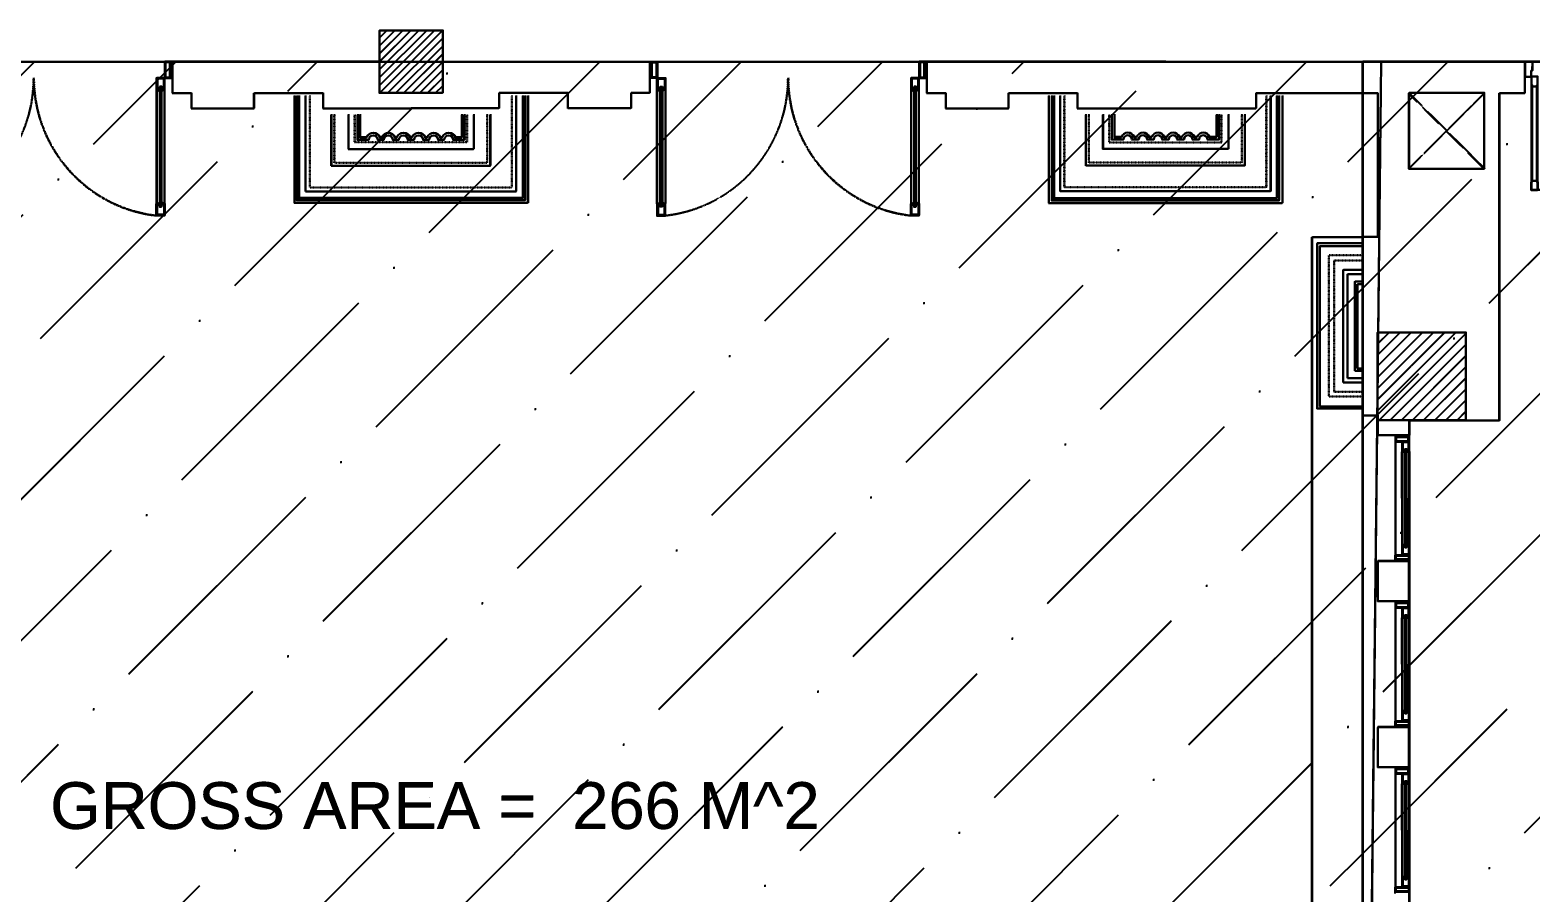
# Model space of a CAD drawing. Header units: inches. Extents: x 4821 to 127877, y 58012 to 433683.
# Drawn here: x 60515 to 72437, y 142480 to 149336 of the extents above; entities that cross this region are included whole.
import ezdxf

# ---------------------------------------------------------------- set-up
doc = ezdxf.new("R2010")
doc.units = ezdxf.units.IN
doc.header["$MEASUREMENT"] = 0
for name, pattern in [('$1$$5$HIDDEN', [0.375, 0.25, -0.125]), ('104-TYPICAL FLOOR$0$HIDDEN', [0.375, 0.25, -0.125]), ('ducT FIRST$0$New Plans (8)$0$HIDDEN', [0.375, 0.25, -0.125])]:
    doc.linetypes.add(name, pattern=pattern)
for name, color, linetype in [('$0$A-ELV', 11, 'Continuous'), ('$0$A-WAL-CMU', 7, 'Continuous'), ('$1$A-ELV', 11, 'Continuous'), ('$1$A-LIN-10', 8, 'Continuous'), ('$1$A-LIN-30', 40, 'Continuous'), ('A-ANNO-SYMB', 130, 'Continuous'), ('A-DOOR', 170, 'Continuous'), ('A-ELV', 11, 'Continuous'), ('A-FLOR-IDEN', 11, 'Continuous'), ('A-LIN-10', 8, 'Continuous'), ('A-LIN-30', 40, 'Continuous'), ('A-WAL-CMU', 7, 'Continuous'), ('A-WALL', 53, 'Continuous'), ('A-WIN', 141, 'Continuous'), ('COL FISRT$0$COL GROUND$0$Cloums$0$A-COL-HAT', 8, 'Continuous'), ('COL FISRT$0$COL GROUND$0$Cloums$0$A-COL-RFC', 210, 'Continuous'), ('ducT FIRST$0$New Plans (8)$0$A-FLOR-OVHD', 8, 'ducT FIRST$0$New Plans (8)$0$HIDDEN')]:
    doc.layers.add(name, color=color, linetype=linetype)
doc.styles.get("Standard").update_dxf_attribs({"font": 'arial.ttf'})
pattern_1 = [(45, (-1012680.099131809, -137253.604445576), (420.9495056751167, 1543.481520808761), [1984.375, -396.875, 0, -396.875])]
pattern_2 = [(45, (-1012683.499026791, -137256.5878844541), (420.9495056751167, 1543.481520808761), [1984.375, -396.875, 0, -396.875])]

# ---------------------------------------------------------------- blocks, each defined once
blk = doc.blocks.new('*U102')
for p, q in [((-94.66666666666605, 825.0000000000423), (-94.66666666666606, 71.79999999999609)), ((-55.33333333333394, 71.79999999999609), (-55.33333333333392, 825.0000000000423))]:
    blk.add_line(p, q)
blk.add_lwpolyline([(-99.99999999999999, 900.0000000000423), (-100, 0), (-50, 0), (-49.99999999999998, 900.0000000000423), (-99.99999999999999, 900.0000000000423)])
for points in [[(-49.99999999999998, 900.0000000000423), (-50.00000000000271, 835.6666666667097), (-55.33333333333392, 835.6666666667097), (-55.33333333333392, 825.0000000000423), (-94.66666666666605, 825.0000000000423), (-94.66666666666605, 835.6666666667097), (-100.0000000000027, 835.6666666667097), (-99.99999999999999, 900.0000000000423)], [(-1000.000000000024, -120), (-1000.000000000043, 0), (-950.0000000000427, 0), (-950.0000000000427, -50.00000000000045), (-940.0000000000373, -50.00000000000045), (-940.0000000000182, -120)], [(-50, -4.547473508864641e-13), (-50.00000000000273, 64.33333333333167), (-55.33333333333394, 64.33333333333167), (-55.33333333333394, 74.99999999999955), (-94.66666666666606, 74.99999999999955), (-94.66666666666606, 64.33333333333167), (-100.0000000000027, 64.33333333333167), (-100, -4.547473508864641e-13)], [(-1.909938873723149e-11, -120), (0, 0), (-50, 0), (-50, -50.00000000000045), (-60.00000000000455, -50.00000000000045), (-60.00000000002365, -120)]]:
    blk.add_lwpolyline(points, close=True)
blk.add_arc((-50, -4.547473508864641e-13), 900.0000000000427, 90, 180)
blk = doc.blocks.new('COL FISRT')
at = {"layer": 'COL FISRT$0$COL GROUND$0$Cloums$0$A-COL-HAT'}
h = blk.add_hatch(dxfattribs=at)
h.set_pattern_fill('ANSI31', color=256, scale=357.1425071368154)
h.set_pattern_definition([(45, (1138368.113744446, -1541001.925342891), (-31.56723608080089, 31.56723608080089), [])])
h.paths.add_polyline_path([(1170876.224934234, -1523747.091972317), (1171376.224444225, -1523747.091972215), (1171376.224444328, -1524247.091482206), (1170876.224934336, -1524247.091482309)])
h = blk.add_hatch(dxfattribs=at)
h.set_pattern_fill('ANSI31', color=256, scale=500)
h.set_pattern_definition([(45, (1133291.506657071, -1550303.881666417), (-44.19417382415921, 44.19417382415922), [])])
h.paths.add_polyline_path([(1178802.906924716, -1526147.091273549), (1179502.906924716, -1526147.091273406), (1179502.906924859, -1526847.091273406), (1178802.906924859, -1526847.091273549)])
at = {"layer": 'COL FISRT$0$COL GROUND$0$Cloums$0$A-COL-RFC', "linetype": 'Continuous'}
blk.add_lwpolyline([(1171376.224444328, -1524247.091482206), (1170876.224934336, -1524247.091482309), (1170876.224934234, -1523747.091972317), (1171376.224444225, -1523747.091972215)], close=True, dxfattribs=at)
at = {"layer": 'COL FISRT$0$COL GROUND$0$Cloums$0$A-COL-RFC', "linetype": 'Continuous', "elevation": -0.0004829170648008585}
blk.add_lwpolyline([(1179502.906924859, -1526847.091273406), (1178802.906924859, -1526847.091273549), (1178802.906924716, -1526147.091273549), (1179502.906924716, -1526147.091273406)], close=True, dxfattribs=at)
blk = doc.blocks.new('duct gr')
at = {"layer": 'A-WAL-CMU'}
for points, elevation in [([(1179076.852806434, -1620055.705375075), (1179674.517064756, -1620055.705439153), (1179674.517064858, -1619455.705374989), (1179074.517064756, -1619455.705374989)], 0.0004487447576415961), ([(1179076.850395648, -1622055.724447926), (1179794.514666816, -1622055.72452487), (1179794.516959082, -1619455.706633749)], 0.0004829170648008584)]:
    blk.add_lwpolyline(points, dxfattribs=dict(at, elevation=elevation))
at = {"layer": 'ducT FIRST$0$New Plans (8)$0$A-FLOR-OVHD', "elevation": 0.0004487447576415961}
for points in [[(1179074.517006641, -1620055.705439153), (1179674.517064858, -1619455.705374989)], [(1179074.517064756, -1619455.705374989), (1179674.517064756, -1620055.705439153)]]:
    blk.add_lwpolyline(points, dxfattribs=at)
blk = doc.blocks.new('1MMM')
for points in [[(1183352.583705419, -1712344.40259399, 0.5060939273056803), (1183342.994570765, -1712338.813459336), (1183342.994570765, -1712341.448866425), (1183331.68215907, -1712341.448866425), (1183331.68215907, -1712344.402593989)], [(1183352.583705419, -1712356.402593986, -0.5060939273056803), (1183342.994570765, -1712361.99172864), (1183342.994570765, -1712359.35632155), (1183331.68215907, -1712359.35632155), (1183331.68215907, -1712356.402593986)], [(1184073.405436112, -1712344.011703741, -0.5060939273056803), (1184082.994570766, -1712338.422569087), (1184082.994570766, -1712341.057976176), (1184094.306982461, -1712341.057976176), (1184094.306982461, -1712344.011703741)], [(1184073.405436112, -1712356.011703737, 0.5060939273056803), (1184082.994570766, -1712361.600838391), (1184082.994570766, -1712358.965431301), (1184094.306982461, -1712358.965431301), (1184094.306982461, -1712356.011703737)]]:
    blk.add_hatch(color=2).paths.add_polyline_path(points)
at = {"color": 2}
for p, q in [((1183212.994570765, -1712267.902593988, -0.00908231318791363), (1183222.994570765, -1712267.902593988, -0.00908231318791363)), ((1184212.994570766, -1712267.511703739, 0.0004829170648008585), (1184202.994570766, -1712267.511703739, 0.0004829170648008585)), ((1183222.994570765, -1712377.902593988, -0.00908231318791363), (1183212.994570765, -1712377.902593988, -0.00908231318791363)), ((1184202.994570766, -1712377.511703739, 0.0004829170648008585), (1184212.994570766, -1712377.511703739, 0.0004829170648008585))]:
    blk.add_line(p, q, dxfattribs=at)
for p, q in [((1184162.994570766, -1712267.511703739, 1220.525690987015), (1183262.994570765, -1712267.902593988, -0.00908231318791363)), ((1183342.994570765, -1712322.902593988, -0.00908231318791363), (1184082.994570766, -1712322.511703739, 1034.972632614875)), ((1184082.994570766, -1712377.511703739, 1034.972632614875), (1183342.994570765, -1712377.902593988, -0.00908231318791363))]:
    blk.add_line(p, q)
at = {"color": 2, "elevation": 1034.967849999749}
for points in [[(1183222.994570765, -1712267.902593988), (1183262.994570765, -1712267.902593988), (1183262.994570765, -1712377.902593988), (1183262.994570765, -1712377.902593988), (1183262.994570765, -1712377.902593988), (1183222.994570765, -1712377.902593988)], [(1184202.994570766, -1712267.511703739), (1184162.994570766, -1712267.511703739), (1184162.994570766, -1712377.511703739), (1184162.994570766, -1712377.511703739), (1184162.994570766, -1712377.511703739), (1184202.994570766, -1712377.511703739)]]:
    blk.add_lwpolyline(points, close=True, dxfattribs=at)
at = {"color": 9, "elevation": 1034.967849999749}
for points in [[(1183227.994570768, -1712272.902593991), (1183257.994570761, -1712272.902593991), (1183257.994570761, -1712372.902593984), (1183227.994570768, -1712372.902593984)], [(1184197.994570762, -1712272.511703742), (1184167.994570769, -1712272.511703742), (1184167.994570769, -1712372.511703735), (1184197.994570762, -1712372.511703735)]]:
    blk.add_lwpolyline(points, close=True, dxfattribs=at)
at = {"color": 2}
for points, elevation in [([(1183342.994570765, -1712356.402593989), (1183342.994570765, -1712377.902593988), (1183262.994570765, -1712377.902593988), (1183262.994570765, -1712322.902593988), (1183342.994570765, -1712322.902593988), (1183342.994570765, -1712344.402593989)], -0.00908231318791363), ([(1184082.994570766, -1712356.01170374), (1184082.994570766, -1712377.511703739), (1184162.994570766, -1712377.511703739), (1184162.994570766, -1712322.511703739), (1184082.994570766, -1712322.511703739), (1184082.994570766, -1712344.011703741)], 1034.972632614875)]:
    blk.add_lwpolyline(points, dxfattribs=dict(at, elevation=elevation))
at = {"color": 9}
for points, elevation in [([(1183338.494570765, -1712356.402593989), (1183338.494570765, -1712373.402593988), (1183267.494570765, -1712373.402593988), (1183267.494570765, -1712327.402593988), (1183338.494570765, -1712327.402593988), (1183338.494570765, -1712344.402593989)], -0.00908231318791363), ([(1184087.494570766, -1712356.01170374), (1184087.494570766, -1712373.011703739), (1184158.494570766, -1712373.011703739), (1184158.494570766, -1712327.011703739), (1184087.494570766, -1712327.011703739), (1184087.494570766, -1712344.011703741)], 1034.972632614875)]:
    blk.add_lwpolyline(points, dxfattribs=dict(at, elevation=elevation))
at = {"elevation": 1034.967849999749}
blk.add_lwpolyline([(1183321.68215907, -1712344.402593986), (1184104.306982461, -1712344.011703736), (1184104.306982461, -1712356.011703739), (1183321.68215907, -1712356.402593989)], close=True, dxfattribs=at)
at = {"color": 2, "elevation": 1034.967849999749}
for points in [[(1183352.583705419, -1712344.402593989, 0.5060939273054047), (1183342.994570765, -1712338.813459335), (1183342.994570765, -1712341.448866425), (1183331.68215907, -1712341.448866425), (1183331.68215907, -1712344.402593989)], [(1183352.583705419, -1712356.402593985, -0.5060939273054047), (1183342.994570765, -1712361.99172864), (1183342.994570765, -1712359.35632155), (1183331.68215907, -1712359.35632155), (1183331.68215907, -1712356.402593986)], [(1184073.405436112, -1712344.011703741, -0.5060939273054047), (1184082.994570766, -1712338.422569087), (1184082.994570766, -1712341.057976176), (1184094.306982461, -1712341.057976176), (1184094.306982461, -1712344.011703741)], [(1184073.405436112, -1712356.011703737, 0.5060939273054047), (1184082.994570766, -1712361.600838391), (1184082.994570766, -1712358.965431301), (1184094.306982461, -1712358.965431301), (1184094.306982461, -1712356.011703737)]]:
    blk.add_lwpolyline(points, format="xyb", close=True, dxfattribs=at)
blk = doc.blocks.new('$0$fggffg')
at = {"layer": '$1$A-ELV'}
for p, q in [((1450089.268541265, 602816.2192231201, -1.58059706459264e-05), (1450089.268541254, 602454.4685428614, 1.580631447743253e-05)), ((1451403.388292573, 602816.2192231199, -1.58059706459264e-05), (1451403.388292584, 602454.4685428614, 1.580631447743253e-05)), ((1451403.388292584, 602454.4685428614, 1.580631447743253e-05), (1450089.268541254, 602454.4685428614, 1.580631447743253e-05))]:
    blk.add_line(p, q, dxfattribs=at)
at = {"layer": '$1$A-ELV', "color": 39}
for p, q in [((1450298.36429818, 602663.4981785271), (1450298.36429818, 602816.2192231199)), ((1450333.338392115, 602698.4722724619), (1450333.338392115, 602816.2192231199)), ((1451159.318441717, 602698.4722724619), (1451159.318441717, 602816.2192231199)), ((1451194.292535652, 602663.4981785271), (1451194.292535652, 602816.2192231199)), ((1450298.36429818, 602663.4981785271), (1451194.292535652, 602663.4981785271)), ((1450333.338392115, 602698.4722724619), (1451159.318441717, 602698.4722724619))]:
    blk.add_line(p, q, dxfattribs=at)
at = {"layer": '$1$A-LIN-10'}
for p, q in [((1450109.840087012, 602475.0400885037, -3.77638478534893e-05), (1450109.840087012, 602816.2192231201)), ((1450109.840087012, 602475.0400884995, -3.77638478534893e-05), (1450109.840087012, 602816.2192231201)), ((1451382.816746815, 602475.0400886255, -3.77638478534893e-05), (1451382.816746815, 602816.2192231199)), ((1451382.816746815, 602475.0400885037, -3.77638478534893e-05), (1451382.816746815, 602816.2192231199)), ((1451382.816746815, 602475.0400885037, -3.77638478534893e-05), (1450109.840087012, 602475.0400884995, -3.77638478534893e-05))]:
    blk.add_line(p, q, dxfattribs=at)
at = {"layer": '$1$A-LIN-10', "linetype": '$1$$5$HIDDEN', "ltscale": 0.2}
for p, q in [((1450184.774406823, 602816.2192231201, 5.356981959707532e-05), (1450184.774406823, 602549.9082871698, 5.356981959707532e-05)), ((1450225.043969799, 602590.1778501462), (1450225.043969799, 602816.2192231199)), ((1451267.612864032, 602590.1778499446), (1451267.612864032, 602816.2192231199)), ((1451307.882427009, 602816.2192231199, 5.356981959707532e-05), (1451307.882427009, 602549.9082871698, 5.356981959707532e-05)), ((1450184.774406823, 602549.9082871674, 5.356981959707532e-05), (1451307.882427009, 602549.9082871705, 5.356981959707532e-05)), ((1451267.612864032, 602590.1778501462), (1450225.043969799, 602590.1778501518))]:
    blk.add_line(p, q, dxfattribs=at)
at = {"layer": '$1$A-LIN-30'}
for p, q in [((1450391.085342773, 602756.2192231199, -5.356981959708053e-05), (1450391.085342773, 602816.2192231199, -5.356981959708053e-05)), ((1450411.085342773, 602776.2192231199, -5.356981959708053e-05), (1450411.085342773, 602816.2192231199, -5.356981959708053e-05)), ((1450411.085342773, 602776.2192231199), (1451081.571491059, 602776.2192231199)), ((1451081.571491059, 602776.2192231199, -5.356981959708053e-05), (1451081.571491059, 602816.2192231199, -5.356981959708053e-05)), ((1451101.571491059, 602756.2192231199, -5.356981959708053e-05), (1451101.571491059, 602816.2192231199, -5.356981959708053e-05)), ((1450391.085342773, 602756.2192231199), (1451101.571491059, 602756.2192231199))]:
    blk.add_line(p, q, dxfattribs=at)
blk = doc.blocks.new('fgdf')
at = {"layer": 'A-ELV', "color": 39}
for p, q in [((-40267.08584536483, 43720.20969307527, -2.458080965474182e-09), (-40267.08584536488, 42867.07372008394)), ((-38412.24437291184, 43720.20969302978, -2.496189816453108e-09), (-38412.2433767405, 42867.03985644587)), ((-38412.24337674027, 42867.03985644331), (-40267.08584536488, 42867.07372008557))]:
    blk.add_line(p, q, dxfattribs=at)
at = {"layer": 'A-ELV'}
for p, q in [((-40176.7788427123, 42958.87124173842), (-40176.77884281092, 43720.20969312578)), ((-38504.0747654937, 42958.87124173842), (-38504.07476549361, 43720.20969302978)), ((-40176.7788427123, 42958.87124179663), (-38504.0747654937, 42958.87124180199))]:
    blk.add_line(p, q, dxfattribs=at)
at = {"layer": 'A-ELV', "ltscale": 0.4}
for p, q in [((-39971.85395498385, 43163.63295149317), (-39971.85395498385, 43570.20969302978)), ((-39838.18665033506, 43570.20969302978), (-39838.18665033506, 43297.30025613462)), ((-38842.47693600107, 43570.20969302978), (-38842.47693600107, 43297.30025613648)), ((-38708.80963135228, 43163.63295148619), (-38708.80963135228, 43570.20969302978)), ((-39838.18665033506, 43297.30025613462), (-38842.47693600107, 43297.30025613648)), ((-39971.85395498385, 43163.63295148619), (-38708.80963135228, 43163.63295148432))]:
    blk.add_line(p, q, dxfattribs=at)
at = {"layer": 'A-LIN-10', "linetype": '104-TYPICAL FLOOR$0$HIDDEN', "ltscale": 0.4}
for p, q in [((-40141.85836181277, 42992.60823407867), (-40141.85836191141, 43720.20969314962)), ((-38537.81175783858, 42992.60823408333), (-38537.81175783851, 43720.20969302978)), ((-39947.55080871002, 43187.936097767), (-39947.55080871002, 43570.20969302978)), ((-39786.5424644755, 43348.94444199429), (-39786.5424644755, 43570.20969302978)), ((-38894.12112189259, 43348.94444199429), (-38894.12112189259, 43570.20969302978)), ((-38733.11277762611, 43187.9360977599), (-38733.11277762611, 43570.20969302978)), ((-38894.12112189259, 43348.94444199429), (-39786.5424644755, 43348.94444199429)), ((-39947.55080871002, 43187.9360977599), (-38733.11277762611, 43187.93609775815)), ((-40141.85836181277, 42992.60823408333), (-38537.81175783858, 42992.60823408496))]:
    blk.add_line(p, q, dxfattribs=at)
at = {"layer": 'A-LIN-10', "color": 250}
for points in [[(-38434.95492221806, 43720.20969302978), (-38434.9539470391, 42889.75042674214), (-40244.37527506628, 42889.78429038254), (-40244.37527506623, 43720.20969309022)], [(-38452.97740475824, 43720.20969302978), (-38452.97644616805, 42907.77292587085), (-40226.35277593733, 42907.80678951149), (-40226.35277593729, 43720.20969310208)]]:
    blk.add_lwpolyline(points, dxfattribs=at)
at = {"layer": 'A-LIN-30'}
for points in [[(-39765.27721350521, 43570.20969302978), (-39765.27721287237, 43370.20969302978), (-39675.33179387913, 43370.20969302978, -0.9999999999999999), (-39605.33179387913, 43370.20969302978), (-39555.33179387913, 43370.20969302978, -0.9999999999999999), (-39485.33179387913, 43370.20969302978), (-39435.33179387913, 43370.20969302978, -0.9999999999999999), (-39365.33179387913, 43370.20969302978), (-39315.33179387913, 43370.20969302978, -0.9999999999999999), (-39245.33179387913, 43370.20969302978), (-39195.33179387913, 43370.20969302978, -0.9999999999999999), (-39125.33179387913, 43370.20969302978), (-39075.33179387913, 43370.20969302978, -0.9999999999999999), (-39005.33179387913, 43370.20969302978), (-38915.38637488612, 43370.20969302978), (-38915.38637488612, 43570.20969302978)], [(-39745.27721350521, 43570.20969309311), (-39745.2772129357, 43390.20969302978), (-39691.56654770902, 43390.20969302978, -0.6831300510674467), (-39589.09704004924, 43390.20969302978), (-39571.56654770902, 43390.20969302978, -0.6831300510674467), (-39469.09704004924, 43390.20969302978), (-39451.56654770902, 43390.20969302978, -0.6831300510674467), (-39349.09704004924, 43390.20969302978), (-39331.56654770902, 43390.20969302978, -0.6831300510674467), (-39229.09704004924, 43390.20969302978), (-39211.56654770902, 43390.20969302978, -0.6831300510674467), (-39109.09704004924, 43390.20969302978), (-39091.56654770902, 43390.20969302978, -0.6831300510674467), (-38989.09704004924, 43390.20969302978), (-38935.38637488612, 43390.20969302978), (-38935.38637488612, 43570.20969302978)]]:
    blk.add_lwpolyline(points, format="xyb", dxfattribs=at)
blk = doc.blocks.new('$0$fgdf')
at = {"layer": 'A-ELV'}
blk.add_blockref('fgdf', (-2.91038304567337e-10, 4.656612873077393e-10), dxfattribs=at)
blk = doc.blocks.new('FIRST SLAB EDGE')
at = {"layer": 'A-FLOR-IDEN'}
for p, q in [((1178877.33582014, -1729705.737214835), (1179277.33582014, -1729705.737214835)), ((1178877.33582014, -1736495.204557177), (1178877.33582014, -1729705.737214835))]:
    blk.add_line(p, q, dxfattribs=at)
at = {"layer": 'A-WAL-CMU'}
for p, q in [((1169824.058007979, -1728313.537881306, 0.0004829170648008585), (1169824.058007979, -1728563.537881306, 0.0004829170648008585)), ((1171470.65382971, -1728313.537881306, 0.0004829170648008585), (1169824.058007979, -1728313.537881306, 0.0004829170648008585)), ((1169824.058007979, -1728313.537881306, 0.0004829170648008585), (1171470.65382971, -1728313.537881306, 0.0004829170648008585)), ((1171970.653339701, -1728313.537881306, 0.0004829170648008585), (1173615.941992021, -1728313.537881306, 0.0004829170648008585)), ((1171970.653339701, -1728313.537881306, 0.0004829170648008585), (1173615.941992021, -1728313.537881306, 0.0004829170648008585)), ((1173615.941992021, -1728313.537881306, 0.0004829170648008585), (1173615.941992021, -1728563.537881306, 0.0004829170648008585)), ((1177711.883984044, -1728313.537881306, 0.0004829170648008585), (1175815.941992021, -1728313.537881306, 0.0004829170648008585)), ((1175815.941992021, -1728313.537881306, 0.0004829170648008585), (1175815.941992021, -1728563.537881306, 0.0004829170648008585)), ((1175815.941992021, -1728313.537881306, 0.0004829170648008585), (1179647.33582014, -1728313.537881306, 0.0004829170648008585)), ((1169824.058007979, -1728563.537881306, 0.0004829170648008585), (1169974.058007979, -1728563.537881306, 0.0004829170648008585)), ((1169974.058007979, -1728563.537881306, 0.0004829170648008585), (1169974.058007979, -1728683.537881306, 0.0004829170648008585)), ((1170474.058007979, -1728683.537881306, 0.0004829170648008585), (1170474.058007979, -1728563.537881306, 0.0004829170648008585)), ((1170474.058007979, -1728563.537881306, 0.0004829170648008585), (1171020.721768871, -1728563.537881306, 0.0004829170648008585)), ((1171020.721768871, -1728563.537881306, 0.0004829170648008585), (1171020.721768871, -1728683.537881306, 0.0004829170648008585)), ((1172965.941992021, -1728563.537881306, 0.0004829170648008585), (1172419.278231128, -1728563.537881306, 0.0004829170648008585)), ((1172419.278231128, -1728563.537881306, 0.0004829170648008585), (1172419.278231128, -1728683.537881306, 0.0004829170648008585)), ((1172965.941992021, -1728683.537881306, 0.0004829170648008585), (1172965.941992021, -1728563.537881306, 0.0004829170648008585)), ((1173615.941992021, -1728563.537881306, 0.0004829170648008585), (1173465.941992021, -1728563.537881306, 0.0004829170648008585)), ((1173465.941992021, -1728563.537881306, 0.0004829170648008585), (1173465.941992021, -1728683.537881306, 0.0004829170648008585)), ((1175815.941992021, -1728563.537881306, 0.0004829170648008585), (1175965.941992021, -1728563.537881306, 0.0004829170648008585)), ((1175965.941992021, -1728563.537881306, 0.0004829170648008585), (1175965.941992021, -1728683.537881306, 0.0004829170648008585)), ((1176465.941992021, -1728683.537881306, 0.0004829170648008585), (1176465.941992021, -1728563.537881306, 0.0004829170648008585)), ((1176465.941992021, -1728563.537881306, 0.0004829170648008585), (1177012.605752915, -1728563.537881306, 0.0004829170648008585)), ((1177012.605752915, -1728563.537881306, 0.0004829170648008585), (1177012.605752915, -1728683.537881306, 0.0004829170648008585)), ((1178431.490718089, -1728563.537881306, 0.0004829170648008585), (1178431.490718089, -1728683.537881306, 0.0004829170648008585)), ((1178431.490718089, -1728563.537881306, 0.0004829170648008585), (1179397.33582014, -1728563.537881306, 0.0004829170648008585)), ((1169974.058007979, -1728683.537881306, 0.0004829170648008585), (1170474.058007979, -1728683.537881306, 0.0004829170648008585)), ((1171020.721768871, -1728683.537881306, 0.0004829170648008585), (1171720, -1728683.537881306, 0.0004829170648008585)), ((1172419.278231128, -1728683.537881306, 0.0004829170648008585), (1171720, -1728683.537881306, 0.0004829170648008585)), ((1173465.941992021, -1728683.537881306, 0.0004829170648008585), (1172965.941992021, -1728683.537881306, 0.0004829170648008585)), ((1175965.941992021, -1728683.537881306, 0.0004829170648008585), (1176465.941992021, -1728683.537881306, 0.0004829170648008585)), ((1177012.605752915, -1728683.537881306, 0.0004829170648008585), (1178431.490718089, -1728683.537881306, 0.0004829170648008585)), ((1179647.33582014, -1731163.527336963), (1179647.33582014, -1731281.756843126)), ((1179647.33582014, -1731281.756843126), (1179397.33582014, -1731281.756843126)), ((1179647.33582014, -1732281.756843126), (1179397.33582014, -1732281.756843126)), ((1179647.33582014, -1732281.756843126), (1179647.33582014, -1739513.527375617)), ((1179647.33582014, -1732600.470886006), (1179397.33582014, -1732600.470886006)), ((1179647.33582014, -1733600.470886006), (1179397.33582014, -1733600.470886006)), ((1179647.33582014, -1733919.184928886), (1179397.33582014, -1733919.184928886))]:
    blk.add_line(p, q, dxfattribs=at)
at = {"layer": 'A-WAL-CMU', "elevation": 0.0004829170648008585}
blk.add_lwpolyline([(1171470.65382971, -1728313.527829504), (1171470.653829658, -1728063.528074508), (1171970.65333965, -1728063.528074406), (1171970.653339701, -1728313.527829401)], dxfattribs=at)
at = {"layer": 'A-WAL-CMU'}
for points in [[(1179397.33582014, -1728563.537881306), (1179397.33582014, -1729705.737214835), (1179277.33582014, -1729705.737214835), (1179277.335820138, -1731122.399821686), (1179397.33582014, -1731122.399821686), (1179397.33582014, -1731281.756843126)], [(1179397.33582014, -1732281.756843126), (1179397.33582014, -1732600.470886006)], [(1179647.33582014, -1732600.470886006), (1179647.33582014, -1732281.756843126)], [(1179397.33582014, -1733600.470886006), (1179397.33582014, -1733919.184928886)], [(1179647.33582014, -1733919.184928886), (1179647.33582014, -1733600.470886006)]]:
    blk.add_lwpolyline(points, dxfattribs=at)
at = {"layer": '$0$A-ELV'}
blk.add_blockref('$0$fgdf', (1211059.608804931, -1772303.522239559, 0.0004823522832966225), dxfattribs=at)
at = {"layer": '$0$A-ELV', "xscale": -1}
blk.add_blockref('$0$fgdf', (1138372.275179112, -1772303.522239559, 0.0004823522832966225), dxfattribs=at)
at = {"layer": '$0$A-WAL-CMU', "xscale": -1, "rotation": 270}
blk.add_blockref('$0$fggffg', (576461.1165970176, -3181160.396935176, -0.004729045306743927), dxfattribs=at)
at = {"layer": 'A-WIN', "rotation": 90}
for p in [(-532730.1758835986, -2915494.751413892, -0.0004829170648008585), (-532730.1758835986, -2916813.465456772, -0.0004829170648008585), (-532730.1758835986, -2918132.179499652, -0.0004829170648008585)]:
    blk.add_blockref('1MMM', p, dxfattribs=at)
blk = doc.blocks.new('hgfh')
for points in [[(-1175449.834897676, -537118.1440856812, -0.5060939273056803), (-1175455.424032331, -537108.5549510269), (-1175452.788625241, -537108.5549510269), (-1175452.788625241, -537097.2425393319), (-1175449.834897676, -537097.2425393321)], [(-1175437.83489768, -537118.1440856812, 0.5060939273056803), (-1175432.245763026, -537108.5549510269), (-1175434.881170116, -537108.5549510269), (-1175434.881170116, -537097.2425393319), (-1175437.83489768, -537097.2425393321)], [(-1173744.834897675, -537118.1440856812, -0.5060939273056803), (-1173750.424032329, -537108.5549510269), (-1173747.78862524, -537108.5549510269), (-1173747.78862524, -537097.2425393319), (-1173744.834897676, -537097.2425393321)], [(-1173732.834897679, -537118.1440856812, 0.5060939273056803), (-1173727.245763025, -537108.5549510269), (-1173729.881170115, -537108.5549510269), (-1173729.881170115, -537097.2425393319), (-1173732.834897679, -537097.2425393321)], [(-1175449.834897676, -537863.0197965798, 0.5060939273056803), (-1175455.424032331, -537872.6089312341), (-1175452.788625241, -537872.6089312341), (-1175452.788625241, -537883.9213429291), (-1175449.834897676, -537883.9213429289)], [(-1175437.83489768, -537863.0197965798, -0.5060939273056803), (-1175432.245763026, -537872.6089312341), (-1175434.881170116, -537872.6089312341), (-1175434.881170116, -537883.9213429291), (-1175437.83489768, -537883.9213429289)], [(-1173744.834897675, -537863.0197965798, 0.5060939273056803), (-1173750.424032329, -537872.6089312341), (-1173747.78862524, -537872.6089312341), (-1173747.78862524, -537883.9213429291), (-1173744.834897676, -537883.9213429289)], [(-1173732.834897679, -537863.0197965798, -0.5060939273056803), (-1173727.245763025, -537872.6089312341), (-1173729.881170115, -537872.6089312341), (-1173729.881170115, -537883.9213429291), (-1173732.834897679, -537883.9213429289)]]:
    blk.add_hatch(color=2).paths.add_polyline_path(points)
for p, q in [((-1175471.334897678, -537108.5549510269, -185.5530585131655), (-1175471.334897678, -537872.6089312341, -1.410248022607152e-07)), ((-1175416.334897678, -537872.6089312341, -1.410248022607152e-07), (-1175416.334897678, -537108.5549510269, -185.5530585131655)), ((-1173766.334897677, -537872.6089312341, -1.410248022607152e-07), (-1173766.334897677, -537108.5549510269, -185.5530585131655)), ((-1173711.334897677, -537108.5549510269, -185.5530585131655), (-1173711.334897677, -537872.6089312341, -1.410248022607152e-07))]:
    blk.add_line(p, q)
at = {"color": 2}
for p, q in [((-1175511.334897678, -537952.6089312341, -1.410248022607152e-07), (-1175521.334897678, -537952.6089312341, -1.410248022607152e-07)), ((-1173671.334897678, -537952.6089312341, -1.410248022607152e-07), (-1173661.334897678, -537952.6089312341, -1.410248022607152e-07)), ((-1175521.334897678, -538062.6089312341, -1.410248022607152e-07), (-1175511.334897678, -538062.6089312341, -1.410248022607152e-07)), ((-1173661.334897678, -538062.6089312341, -1.410248022607152e-07), (-1173671.334897678, -538062.6089312341, -1.410248022607152e-07))]:
    blk.add_line(p, q, dxfattribs=at)
for points, elevation in [([(-1175449.83489768, -537108.5549510269), (-1175471.334897678, -537108.5549510269), (-1175471.334897678, -537028.5549510269), (-1175416.334897678, -537028.5549510269), (-1175416.334897678, -537108.5549510269), (-1175437.83489768, -537108.5549510269)], -185.5530585131655), ([(-1173732.834897676, -537108.5549510269), (-1173711.334897677, -537108.5549510269), (-1173711.334897677, -537028.5549510269), (-1173766.334897677, -537028.5549510269), (-1173766.334897677, -537108.5549510269), (-1173744.834897676, -537108.5549510269)], -185.5530585131655), ([(-1175449.83489768, -537872.6089312341), (-1175471.334897678, -537872.6089312341), (-1175471.334897678, -537952.6089312341), (-1175416.334897678, -537952.6089312341), (-1175416.334897678, -537872.6089312341), (-1175437.83489768, -537872.6089312341)], -1.410248022607152e-07), ([(-1173732.834897676, -537872.6089312341), (-1173711.334897677, -537872.6089312341), (-1173711.334897677, -537952.6089312341), (-1173766.334897677, -537952.6089312341), (-1173766.334897677, -537872.6089312341), (-1173744.834897676, -537872.6089312341)], -1.410248022607152e-07)]:
    blk.add_lwpolyline(points, dxfattribs=dict(at, elevation=elevation))
at = {"color": 9}
for points, elevation in [([(-1175449.83489768, -537104.0549510269), (-1175466.834897678, -537104.0549510269), (-1175466.834897678, -537033.0549510269), (-1175420.834897678, -537033.0549510269), (-1175420.834897678, -537104.0549510269), (-1175437.83489768, -537104.0549510269)], -185.5530585131655), ([(-1173732.834897676, -537104.0549510269), (-1173715.834897677, -537104.0549510269), (-1173715.834897677, -537033.0549510269), (-1173761.834897677, -537033.0549510269), (-1173761.834897677, -537104.0549510269), (-1173744.834897676, -537104.0549510269)], -185.5530585131655), ([(-1175449.83489768, -537877.1089312341), (-1175466.834897678, -537877.1089312341), (-1175466.834897678, -537948.1089312341), (-1175420.834897678, -537948.1089312341), (-1175420.834897678, -537877.1089312341), (-1175437.83489768, -537877.1089312341)], -1.410248022607152e-07), ([(-1173732.834897676, -537877.1089312341), (-1173715.834897677, -537877.1089312341), (-1173715.834897677, -537948.1089312341), (-1173761.834897677, -537948.1089312341), (-1173761.834897677, -537877.1089312341), (-1173744.834897676, -537877.1089312341)], -1.410248022607152e-07)]:
    blk.add_lwpolyline(points, dxfattribs=dict(at, elevation=elevation))
at = {"color": 2, "elevation": 1034.972149556786}
for points in [[(-1175449.834897676, -537118.1440856812, -0.5060939273054047), (-1175455.424032331, -537108.5549510269), (-1175452.788625241, -537108.5549510269), (-1175452.788625241, -537097.2425393319), (-1175449.834897676, -537097.2425393321)], [(-1175437.83489768, -537118.1440856812, 0.5060939273054047), (-1175432.245763026, -537108.5549510269), (-1175434.881170116, -537108.5549510269), (-1175434.881170116, -537097.2425393319), (-1175437.83489768, -537097.2425393321)], [(-1173744.834897676, -537118.1440856812, -0.5060939273054047), (-1173750.42403233, -537108.5549510269), (-1173747.78862524, -537108.5549510269), (-1173747.78862524, -537097.2425393319), (-1173744.834897676, -537097.2425393321)], [(-1173732.83489768, -537118.1440856812, 0.5060939273054047), (-1173727.245763025, -537108.5549510269), (-1173729.881170115, -537108.5549510269), (-1173729.881170115, -537097.2425393319), (-1173732.834897679, -537097.2425393321)], [(-1175449.834897676, -537863.0197965798, 0.5060939273054047), (-1175455.424032331, -537872.6089312341), (-1175452.788625241, -537872.6089312341), (-1175452.788625241, -537883.9213429291), (-1175449.834897676, -537883.9213429289)], [(-1175437.83489768, -537863.0197965798, -0.5060939273054047), (-1175432.245763026, -537872.6089312341), (-1175434.881170116, -537872.6089312341), (-1175434.881170116, -537883.9213429291), (-1175437.83489768, -537883.9213429289)], [(-1173744.834897676, -537863.0197965798, 0.5060939273054047), (-1173750.42403233, -537872.6089312341), (-1173747.78862524, -537872.6089312341), (-1173747.78862524, -537883.9213429291), (-1173744.834897676, -537883.9213429289)], [(-1173732.83489768, -537863.0197965798, -0.5060939273054047), (-1173727.245763025, -537872.6089312341), (-1173729.881170115, -537872.6089312341), (-1173729.881170115, -537883.9213429291), (-1173732.834897679, -537883.9213429289)]]:
    blk.add_lwpolyline(points, format="xyb", close=True, dxfattribs=at)
at = {"elevation": 1034.972149556786}
for points in [[(-1175437.834897677, -537893.9213429289), (-1175437.834897676, -537087.2425393321), (-1175449.834897679, -537087.2425393321), (-1175449.83489768, -537893.9213429289)], [(-1173744.834897679, -537893.9213429289), (-1173744.83489768, -537087.2425393321), (-1173732.834897677, -537087.2425393321), (-1173732.834897676, -537893.9213429289)]]:
    blk.add_lwpolyline(points, close=True, dxfattribs=at)
at = {"color": 2, "elevation": 1034.972149556786}
for points in [[(-1175511.334897678, -538062.6089312341), (-1175471.334897678, -538062.6089312341), (-1175471.334897678, -537952.6089312341), (-1175471.334897678, -537952.6089312341), (-1175471.334897678, -537952.6089312341), (-1175511.334897678, -537952.6089312341)], [(-1173671.334897678, -538062.6089312341), (-1173711.334897677, -538062.6089312341), (-1173711.334897677, -537952.6089312341), (-1173711.334897677, -537952.6089312341), (-1173711.334897677, -537952.6089312341), (-1173671.334897678, -537952.6089312341)]]:
    blk.add_lwpolyline(points, close=True, dxfattribs=at)
at = {"color": 9, "elevation": 1034.972149556786}
for points in [[(-1175506.334897675, -538057.6089312305), (-1175476.334897682, -538057.6089312305), (-1175476.334897682, -537957.6089312377), (-1175506.334897675, -537957.6089312377)], [(-1173676.334897681, -538057.6089312305), (-1173706.334897674, -538057.6089312305), (-1173706.334897674, -537957.6089312377), (-1173676.334897681, -537957.6089312377)]]:
    blk.add_lwpolyline(points, close=True, dxfattribs=at)
at = {"layer": 'A-LIN-10', "linetype": '104-TYPICAL FLOOR$0$HIDDEN', "ltscale": 0.4}
for centre, start, end in [((-1175521.334897678, -537952.6085209028, -185.5530585131654), 0, 83.5172989488849), ((-1173661.334897678, -537952.6085209028, -185.5530585131654), 96.48270105111507, 180)]:
    blk.add_arc(centre, 930.0000000002328, start, end, dxfattribs=at)

msp = doc.modelspace()

# ---------------------------------------------------------------- hatches: boundary and pattern name
at = {"layer": 'A-WALL'}
h = msp.add_hatch(dxfattribs=at)
h.set_pattern_fill('ANSI36', color=3, scale=250)
h.set_pattern_definition(pattern_2)
h.paths.add_polyline_path([(71097.59222647618, 149081.2674802534), (71097.59219161165, 149082.530974964), (55984.22755822353, 149082.5309761353), (55984.22755822353, 135459.9731363856), (71097.59209496062, 135459.9731352143)])
h = msp.add_hatch(dxfattribs=at)
h.set_pattern_fill('ANSI36', color=3, scale=250)
h.set_pattern_definition(pattern_1)
h.paths.add_polyline_path([(71100.99212145829, 149084.2509191314), (71100.99208659376, 149085.5144138421), (55987.62745320564, 149085.5144150134), (55987.62745320564, 135462.9565752636), (71100.99198994273, 135462.9565740924)])
h = msp.add_hatch(dxfattribs=at)
h.set_pattern_fill('ANSI36', color=5, scale=250)
h.set_pattern_definition(pattern_2)
h.paths.add_polyline_path([(79540.25227148226, 149083.765931693), (71097.59222647618, 149081.2674802534), (71097.59209496062, 135459.9731351844), (79540.25628052326, 135462.4715878495)])
h = msp.add_hatch(dxfattribs=at)
h.set_pattern_fill('ANSI36', color=5, scale=250)
h.set_pattern_definition(pattern_1)
h.paths.add_polyline_path([(79543.65216646437, 149086.7493705711), (71100.99212145829, 149084.2509191314), (71100.99198994273, 135462.9565740625), (79543.65617550537, 135465.4550267276)])

# ---------------------------------------------------------------- linework, layer by layer
at = {"layer": 'A-WAL-CMU'}
for p, q in [((72387.26777133299, 149082.5177037832, 0.0004829170648008585), (71466.97746278415, 149082.5329727434)), ((72387.26777133299, 149082.5177037832), (71466.97746278415, 149082.5329727434)), ((72390.6676663151, 149085.5011426613, 0.0004829170648008585), (71470.37735776627, 149085.5164116215)), ((72390.6676663151, 149085.5011426613), (71470.37735776627, 149085.5164116215)), ((72387.26777133299, 148832.5177037832, 0.0004829170648008585), (72387.26777133299, 149082.5177037832, 0.0004829170648008585)), ((72387.26777133299, 148832.5177037832), (72387.26777133299, 149082.5177037832)), ((72390.6676663151, 148835.5011426613, 0.0004829170648008585), (72390.6676663151, 149085.5011426613, 0.0004829170648008585)), ((72390.6676663151, 148835.5011426613), (72390.6676663151, 149085.5011426613)), ((72184.6440131194, 148832.5353550726, 0.0004829170648008585), (72387.26777133299, 148832.5316642329, 0.0004829170648008585)), ((72184.6440131194, 148832.5353550726), (72387.26777133299, 148832.5316642329)), ((72188.0439081015, 148835.5187939507, 0.0004829170648008585), (72390.6676663151, 148835.515103111, 0.0004829170648008585)), ((72188.0439081015, 148835.5187939507), (72390.6676663151, 148835.515103111))]:
    msp.add_line(p, q, dxfattribs=at)
at = {"layer": 'A-WAL-CMU', "elevation": 0.0004829170648008585}
for points in [[(71464.64165690541, 148832.5484700859), (71464.64165690541, 148232.5465217973)], [(71468.04155188752, 148835.531908964), (71468.04155188752, 148235.5299606753)]]:
    msp.add_lwpolyline(points, dxfattribs=at)
at = {"layer": 'A-WALL', "color": 1, "elevation": 0.0004829170648008585}
for points in [[(71096.9775594353, 135459.9715845567), (55983.6129260473, 135459.9715857279), (55983.61292604741, 149082.5294254777), (71096.97755943541, 149082.5294243064)], [(71100.37745441741, 135462.9550234348), (55987.01282102941, 135462.955024606), (55987.01282102952, 149085.5128643558), (71100.37745441752, 149085.5128631845)]]:
    msp.add_lwpolyline(points, close=True, dxfattribs=at)
at = {"layer": 'A-WALL', "elevation": 0.0004829170648008585}
for points in [[(71245.28642164846, 149082.5193724654), (85232.9257071378, 149082.5048919731), (85191.01197382901, 147158.2374224605), (87761.97743859515, 147158.2374224566), (87762.59193636617, 135461.2208108607), (71096.36297495011, 135461.2208108607), (71245.28642164846, 149082.5193724654)], [(71248.68631663057, 149085.5028113435), (85236.3256021199, 149085.4883308512), (85194.41186881112, 147161.2208613386), (87765.37733357726, 147161.2208613346), (87765.99183134828, 135464.2042497388), (71099.76286993222, 135464.2042497388), (71248.68631663057, 149085.5028113435)]]:
    msp.add_lwpolyline(points, dxfattribs=at)
at = {"layer": 'A-WALL', "color": 1, "elevation": 0.0004829170648008585}
for points in [[(79539.64178023045, 149083.7643822621), (71096.97759430006, 149081.265929597), (71096.97746278439, 135459.9715845281), (79539.64164871513, 135462.4700371933), (79539.64178023045, 149083.7643822621)], [(79543.04167521256, 149086.7478211402), (71100.37748928217, 149084.2493684751), (71100.3773577665, 135462.9550234062), (79543.04154369724, 135465.4534760714), (79543.04167521256, 149086.7478211402)]]:
    msp.add_lwpolyline(points, dxfattribs=at)

# ---------------------------------------------------------------- block references
at = {"layer": 'A-DOOR', "rotation": 179.9940798683277}
for p in [(72387.25537223835, 148962.4511427401, 0.0004829170648008585), (72390.65526722046, 148965.4345816182, 0.0004829170648008585)]:
    msp.add_blockref('*U102', p, dxfattribs=at)
at = {"layer": 'A-WAL-CMU'}
for name, p in [('FIRST SLAB EDGE', (-1108180.358357356, 1877396.057253771)), ('FIRST SLAB EDGE', (-1108176.958462374, 1877399.04069265)), ('COL FISRT', (-1107585.929461932, 1673079.62115158, 0.0004829170648008585)), ('COL FISRT', (-1107582.52956695, 1673082.604590459, 0.0004829170648008585))]:
    msp.add_blockref(name, p, dxfattribs=at)
at = {"layer": 'A-WALL'}
for p in [(-1107606.473050969, 1768291.237803613), (-1107609.872945951, 1768288.254364735)]:
    msp.add_blockref('duct gr', p, dxfattribs=at)
at = {"layer": 'A-WIN', "xscale": 1.181900922805156, "yscale": 1.181900922805156, "zscale": 1.181900922805156, "rotation": 180}
for p in [(-1327707.8320939, -486854.1772426293, 0.0004851065681114275), (-1327704.432198918, -486851.1938037512, 0.0004851065681114275), (-1321715.948109858, -486854.1772426293, 0.0004851065681114275), (-1321712.548214876, -486851.1938037512, 0.0004851065681114275)]:
    msp.add_blockref('hgfh', p, dxfattribs=at)

# ---------------------------------------------------------------- texts
at = {"layer": 'A-ANNO-SYMB'}
for p in [(60673.3991298792, 142988.013389286), (60676.79902486131, 142990.9968281641)]:
    msp.add_text('GROSS AREA =  266 M^ 2', height=369.6962224837405, dxfattribs=at).set_placement(p)

doc.saveas('drawing.dxf')
